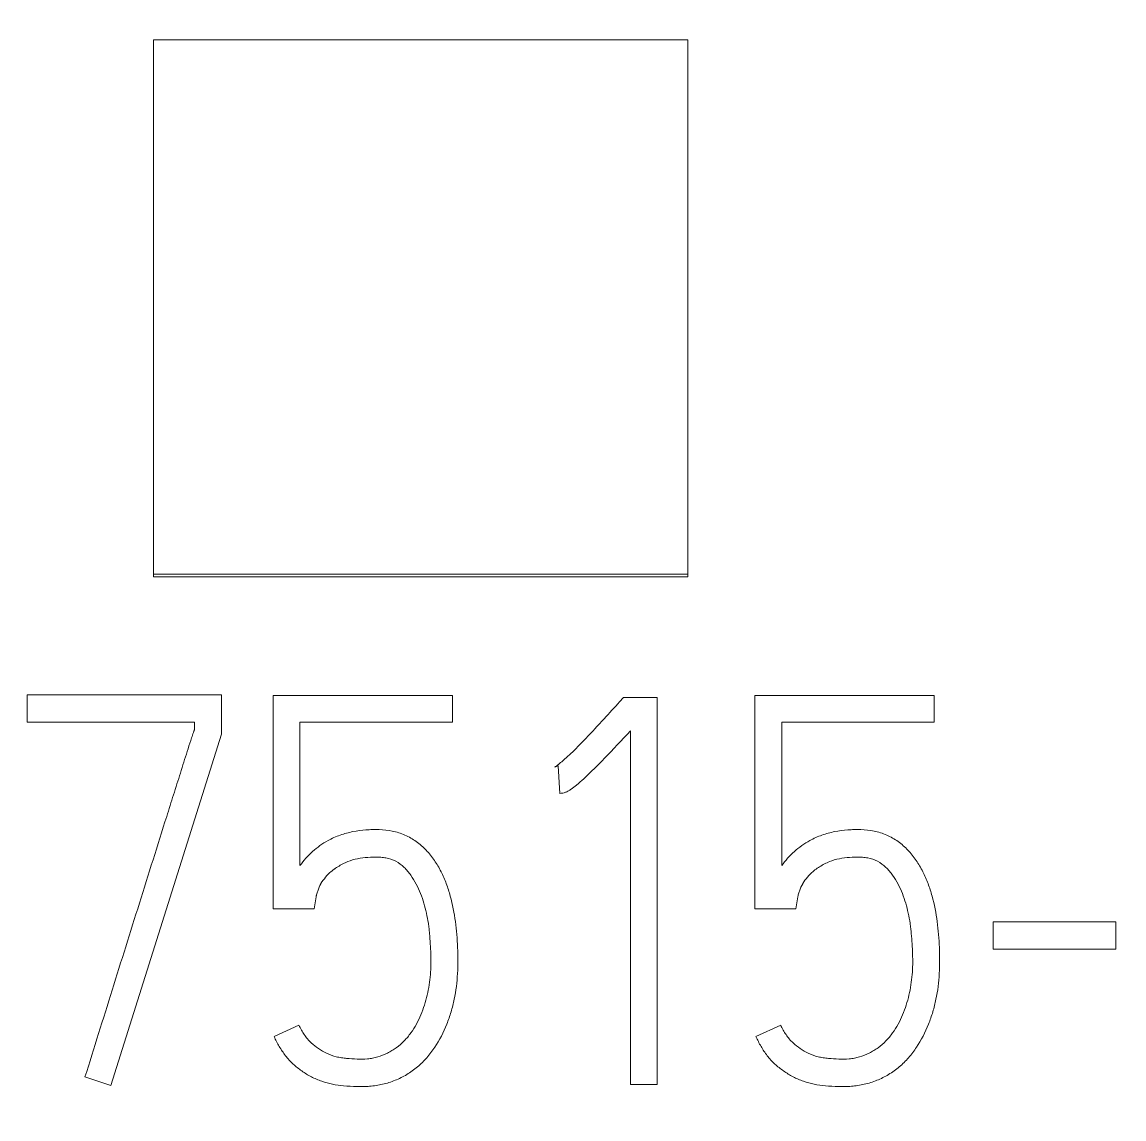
# Model space of a CAD drawing. Header units: millimetres. Extents: x 1359 to 3577, y 1336 to 3557.
# Drawn here: x 2575.03 to 2579.568, y 3322.739 to 3327.255 of the extents above; entities that cross this region are included whole.
import ezdxf

# ---------------------------------------------------------------- set-up
doc = ezdxf.new("R2010")
doc.units = ezdxf.units.MM
doc.set_wipeout_variables(frame=1)
doc.layers.add('000-PI-Oprema', color=30, linetype='Continuous', lineweight=5)

msp = doc.modelspace()

# ---------------------------------------------------------------- linework, layer by layer
for p, q in [((2706.5713, 3326.083), (2546.5713, 3326.083)), ((2706.5713, 3326.0218), (2546.5713, 3326.0218))]:
    msp.add_line(p, q)

# ---------------------------------------------------------------- next in the draw order: wipeouts: each hides what was drawn before it
msp.add_wipeout([(2556.5712, 3330.083), (2626.3712, 3330.083), (2626.3713, 3183.083), (2556.5713, 3183.083)])

# ---------------------------------------------------------------- next in the draw order: linework, layer by layer
at = {"layer": '000-PI-Oprema', "color": 0, "linetype": 'ByBlock', "lineweight": 0}
for p, q in [((2575.5713, 3327.1816), (2575.5713, 3324.9813)), ((2577.7713, 3327.1816), (2575.5713, 3327.1816)), ((2575.5713, 3327.1816), (2575.5713, 3324.9813)), ((2577.7713, 3327.1816), (2575.5713, 3327.1816)), ((2577.7713, 3324.9813), (2577.7713, 3327.1816)), ((2577.7713, 3324.9813), (2577.7713, 3327.1816)), ((2575.5713, 3324.9813), (2575.5713, 3324.9703)), ((2575.5713, 3324.9813), (2577.7713, 3324.9813)), ((2575.5713, 3324.9813), (2575.5713, 3324.9703)), ((2575.5713, 3324.9813), (2577.7713, 3324.9813)), ((2577.7713, 3324.9703), (2575.5713, 3324.9703)), ((2577.7713, 3324.9703), (2575.5713, 3324.9703)), ((2577.7713, 3324.9813), (2577.7713, 3324.9703)), ((2577.7713, 3324.9813), (2577.7713, 3324.9703)), ((2575.0516, 3324.4854), (2575.0516, 3324.372)), ((2575.8507, 3324.4854), (2575.0516, 3324.4854)), ((2575.0516, 3324.4854), (2575.0516, 3324.372)), ((2575.8507, 3324.4854), (2575.0516, 3324.4854)), ((2575.8507, 3324.3232), (2575.8507, 3324.4854)), ((2575.8507, 3324.3232), (2575.8507, 3324.4854)), ((2576.8026, 3324.483), (2576.0637, 3324.483)), ((2576.8026, 3324.483), (2576.0637, 3324.483)), ((2576.0637, 3324.4829), (2576.0637, 3323.6043)), ((2576.0637, 3324.4829), (2576.0637, 3323.6043)), ((2576.8026, 3324.372), (2576.8026, 3324.4829)), ((2576.8026, 3324.372), (2576.8026, 3324.4829)), ((2577.5065, 3324.4744), (2577.4911, 3324.4565)), ((2577.5065, 3324.4744), (2577.4911, 3324.4565)), ((2577.6463, 3324.4744), (2577.5065, 3324.4744)), ((2577.6463, 3324.4744), (2577.5065, 3324.4744)), ((2577.6463, 3322.8809), (2577.6463, 3324.4744)), ((2577.6463, 3322.8809), (2577.6463, 3324.4744)), ((2578.7868, 3324.483), (2578.0479, 3324.483)), ((2578.7868, 3324.483), (2578.0479, 3324.483)), ((2578.0479, 3324.4829), (2578.0479, 3323.6043)), ((2578.0479, 3324.4829), (2578.0479, 3323.6043)), ((2578.7868, 3324.372), (2578.7868, 3324.4829)), ((2578.7868, 3324.372), (2578.7868, 3324.4829)), ((2575.0516, 3324.372), (2575.7397, 3324.372)), ((2575.0516, 3324.372), (2575.7397, 3324.372)), ((2575.7397, 3324.372), (2575.7397, 3324.3411)), ((2575.7397, 3324.372), (2575.7397, 3324.3411)), ((2576.1746, 3323.7819), (2576.1746, 3324.372)), ((2576.1746, 3324.372), (2576.8026, 3324.372)), ((2576.1746, 3323.7819), (2576.1746, 3324.372)), ((2576.1746, 3324.372), (2576.8026, 3324.372)), ((2577.5354, 3324.3366), (2577.5354, 3322.8809)), ((2577.5354, 3324.3366), (2577.5354, 3322.8809)), ((2578.1588, 3323.7819), (2578.1588, 3324.372)), ((2578.1588, 3324.372), (2578.7868, 3324.372)), ((2578.1588, 3323.7819), (2578.1588, 3324.372)), ((2578.1588, 3324.372), (2578.7868, 3324.372)), ((2575.3955, 3322.8765), (2575.8507, 3324.3232)), ((2575.3955, 3322.8765), (2575.8507, 3324.3232)), ((2577.2244, 3324.1879), (2577.2378, 3324.1924)), ((2577.2244, 3324.1879), (2577.2378, 3324.1924)), ((2577.2378, 3324.1924), (2577.2448, 3324.0794)), ((2577.2378, 3324.1924), (2577.2448, 3324.0794)), ((2576.2323, 3323.6043), (2576.2413, 3323.6531)), ((2576.2323, 3323.6043), (2576.2413, 3323.6531)), ((2578.2165, 3323.6043), (2578.2255, 3323.6531)), ((2578.2165, 3323.6043), (2578.2255, 3323.6531)), ((2576.0637, 3323.6043), (2576.2323, 3323.6043)), ((2576.0637, 3323.6043), (2576.2323, 3323.6043)), ((2578.0479, 3323.6043), (2578.2165, 3323.6043)), ((2578.0479, 3323.6043), (2578.2165, 3323.6043)), ((2579.029, 3323.5511), (2579.029, 3323.4377)), ((2579.535, 3323.5511), (2579.029, 3323.5511)), ((2579.029, 3323.5511), (2579.029, 3323.4377)), ((2579.535, 3323.5511), (2579.029, 3323.5511)), ((2579.535, 3323.4377), (2579.535, 3323.5511)), ((2579.535, 3323.4377), (2579.535, 3323.5511)), ((2579.029, 3323.4377), (2579.535, 3323.4377)), ((2579.029, 3323.4377), (2579.535, 3323.4377)), ((2576.1701, 3323.1252), (2576.0681, 3323.0784)), ((2576.1701, 3323.1252), (2576.0681, 3323.0784)), ((2578.1544, 3323.1252), (2578.0523, 3323.0784)), ((2578.1544, 3323.1252), (2578.0523, 3323.0784)), ((2575.289, 3322.9118), (2575.3955, 3322.8765)), ((2575.289, 3322.9118), (2575.3955, 3322.8765)), ((2577.5354, 3322.8809), (2577.6463, 3322.8809)), ((2577.5354, 3322.8809), (2577.6463, 3322.8809))]:
    msp.add_line(p, q, dxfattribs=at)
for points, knots in [([(2577.4911, 3324.4565), (2577.4699, 3324.4331), (2577.4486, 3324.4098), (2577.4165, 3324.3749), (2577.4058, 3324.3633), (2577.3843, 3324.3402), (2577.3735, 3324.3287), (2577.3517, 3324.3058), (2577.3408, 3324.2944), (2577.3188, 3324.2717), (2577.3076, 3324.2605), (2577.2906, 3324.2441), (2577.2849, 3324.2387), (2577.2733, 3324.228), (2577.2674, 3324.2228), (2577.2555, 3324.2124), (2577.2495, 3324.2072), (2577.2404, 3324.1997), (2577.2373, 3324.1972), (2577.2311, 3324.1923), (2577.2279, 3324.1899), (2577.2244, 3324.1879)], [0, 0, 0, 0, 0.25, 0.25, 0.375, 0.375, 0.5, 0.5, 0.625, 0.625, 0.75, 0.75, 0.8125, 0.8125, 0.875, 0.875, 0.9375, 0.9375, 0.96875, 0.96875, 1, 1, 1, 1]), ([(2577.4911, 3324.4565), (2577.4699, 3324.4331), (2577.4486, 3324.4098), (2577.4165, 3324.3749), (2577.4058, 3324.3633), (2577.3843, 3324.3402), (2577.3735, 3324.3287), (2577.3517, 3324.3058), (2577.3408, 3324.2944), (2577.3188, 3324.2717), (2577.3076, 3324.2605), (2577.2906, 3324.2441), (2577.2849, 3324.2387), (2577.2733, 3324.228), (2577.2674, 3324.2228), (2577.2555, 3324.2124), (2577.2495, 3324.2072), (2577.2404, 3324.1997), (2577.2373, 3324.1972), (2577.2311, 3324.1923), (2577.2279, 3324.1899), (2577.2244, 3324.1879)], [0, 0, 0, 0, 0.25, 0.25, 0.375, 0.375, 0.5, 0.5, 0.625, 0.625, 0.75, 0.75, 0.8125, 0.8125, 0.875, 0.875, 0.9375, 0.9375, 0.96875, 0.96875, 1, 1, 1, 1]), ([(2575.7397, 3324.3411), (2575.7393, 3324.3402), (2575.739, 3324.3393), (2575.7383, 3324.3375), (2575.7373, 3324.3347), (2575.735, 3324.3283), (2575.7307, 3324.3153), (2575.7222, 3324.2894), (2575.715, 3324.2671), (2575.7007, 3324.2225), (2575.6914, 3324.1927), (2575.6726, 3324.1331), (2575.6631, 3324.1034), (2575.6443, 3324.0438), (2575.635, 3324.014), (2575.6069, 3323.9247), (2575.5881, 3323.8652), (2575.5506, 3323.746), (2575.532, 3323.6864), (2575.4755, 3323.5078), (2575.4382, 3323.3886), (2575.3637, 3323.1502), (2575.3265, 3323.0309), (2575.289, 3322.9118)], [0, 0, 0, 0, 0.001953, 0.001953, 0.003906, 0.007813, 0.015625, 0.03125, 0.0625, 0.0625, 0.125, 0.125, 0.1875, 0.1875, 0.25, 0.25, 0.375, 0.375, 0.5, 0.5, 0.75, 0.75, 1, 1, 1, 1]), ([(2575.7397, 3324.3411), (2575.7393, 3324.3402), (2575.739, 3324.3393), (2575.7383, 3324.3375), (2575.7373, 3324.3347), (2575.735, 3324.3283), (2575.7307, 3324.3153), (2575.7222, 3324.2894), (2575.715, 3324.2671), (2575.7007, 3324.2225), (2575.6914, 3324.1927), (2575.6726, 3324.1331), (2575.6631, 3324.1034), (2575.6443, 3324.0438), (2575.635, 3324.014), (2575.6069, 3323.9247), (2575.5881, 3323.8652), (2575.5506, 3323.746), (2575.532, 3323.6864), (2575.4755, 3323.5078), (2575.4382, 3323.3886), (2575.3637, 3323.1502), (2575.3265, 3323.0309), (2575.289, 3322.9118)], [0, 0, 0, 0, 0.001953, 0.001953, 0.003906, 0.007813, 0.015625, 0.03125, 0.0625, 0.0625, 0.125, 0.125, 0.1875, 0.1875, 0.25, 0.25, 0.375, 0.375, 0.5, 0.5, 0.75, 0.75, 1, 1, 1, 1]), ([(2577.3134, 3324.1135), (2577.3236, 3324.1219), (2577.3334, 3324.1306), (2577.3526, 3324.1484), (2577.3621, 3324.1575), (2577.3903, 3324.185), (2577.4088, 3324.2036), (2577.4637, 3324.26), (2577.4997, 3324.2982), (2577.5354, 3324.3367)], [0, 0, 0, 0, 0.125, 0.125, 0.25, 0.25, 0.5, 0.5, 1, 1, 1, 1]), ([(2577.3134, 3324.1135), (2577.3236, 3324.1219), (2577.3334, 3324.1306), (2577.3526, 3324.1484), (2577.3621, 3324.1575), (2577.3903, 3324.185), (2577.4088, 3324.2036), (2577.4637, 3324.26), (2577.4997, 3324.2982), (2577.5354, 3324.3367)], [0, 0, 0, 0, 0.125, 0.125, 0.25, 0.25, 0.5, 0.5, 1, 1, 1, 1]), ([(2577.3134, 3324.1135), (2577.3064, 3324.1078), (2577.2992, 3324.1022), (2577.288, 3324.0944), (2577.2842, 3324.0919), (2577.2783, 3324.0884), (2577.2763, 3324.0874), (2577.2722, 3324.0854), (2577.2701, 3324.0845), (2577.2679, 3324.0839)], [0, 0, 0, 0, 0.5, 0.5, 0.75, 0.75, 0.875, 0.875, 1, 1, 1, 1]), ([(2577.2679, 3324.0839), (2577.2701, 3324.0845), (2577.2722, 3324.0854), (2577.2763, 3324.0874), (2577.2783, 3324.0885), (2577.2842, 3324.0919), (2577.288, 3324.0944), (2577.2992, 3324.1022), (2577.3064, 3324.1078), (2577.3134, 3324.1135)], [0, 0, 0, 0, 0.125, 0.125, 0.25, 0.25, 0.5, 0.5, 1, 1, 1, 1]), ([(2577.3134, 3324.1135), (2577.3064, 3324.1078), (2577.2992, 3324.1022), (2577.288, 3324.0944), (2577.2842, 3324.0919), (2577.2783, 3324.0884), (2577.2763, 3324.0874), (2577.2722, 3324.0854), (2577.2701, 3324.0845), (2577.2679, 3324.0839)], [0, 0, 0, 0, 0.5, 0.5, 0.75, 0.75, 0.875, 0.875, 1, 1, 1, 1]), ([(2577.2679, 3324.0839), (2577.2701, 3324.0845), (2577.2722, 3324.0854), (2577.2763, 3324.0874), (2577.2783, 3324.0885), (2577.2842, 3324.0919), (2577.288, 3324.0944), (2577.2992, 3324.1022), (2577.3064, 3324.1078), (2577.3134, 3324.1135)], [0, 0, 0, 0, 0.125, 0.125, 0.25, 0.25, 0.5, 0.5, 1, 1, 1, 1]), ([(2577.2448, 3324.0794), (2577.2487, 3324.0794), (2577.2526, 3324.0799), (2577.2604, 3324.0815), (2577.2642, 3324.0826), (2577.2679, 3324.0839)], [0, 0, 0, 0, 0.5, 0.5, 1, 1, 1, 1]), ([(2577.2448, 3324.0794), (2577.2487, 3324.0794), (2577.2526, 3324.0799), (2577.2604, 3324.0815), (2577.2642, 3324.0826), (2577.2679, 3324.0839)], [0, 0, 0, 0, 0.5, 0.5, 1, 1, 1, 1]), ([(2576.3543, 3322.8752), (2576.3722, 3322.8741), (2576.3901, 3322.873), (2576.4169, 3322.8721), (2576.4259, 3322.8719), (2576.4437, 3322.8722), (2576.4704, 3322.8735), (2576.497, 3322.8775), (2576.5234, 3322.8837), (2576.5323, 3322.8861), (2576.5495, 3322.8915), (2576.558, 3322.8946), (2576.583, 3322.9047), (2576.5991, 3322.9126), (2576.6223, 3322.9266), (2576.6299, 3322.9316), (2576.6446, 3322.9421), (2576.666, 3322.9588), (2576.6851, 3322.9777), (2576.7087, 3323.0047), (2576.7197, 3323.0193), (2576.7496, 3323.0641), (2576.7658, 3323.0959), (2576.7856, 3323.1458), (2576.7916, 3323.1629), (2576.8018, 3323.1972), (2576.8062, 3323.2145), (2576.817, 3323.2667), (2576.8213, 3323.3019), (2576.8245, 3323.3553), (2576.8249, 3323.3732), (2576.8249, 3323.4091), (2576.8245, 3323.4269), (2576.8224, 3323.4805), (2576.8196, 3323.516), (2576.8101, 3323.5865), (2576.8033, 3323.6216), (2576.7889, 3323.6737), (2576.7834, 3323.6909), (2576.7708, 3323.7245), (2576.7636, 3323.7409), (2576.7473, 3323.7731), (2576.7381, 3323.7888), (2576.7179, 3323.8184), (2576.7068, 3323.8324), (2576.6883, 3323.8519), (2576.6819, 3323.8581), (2576.6683, 3323.87), (2576.6611, 3323.8758), (2576.639, 3323.8916), (2576.6233, 3323.9005), (2576.5984, 3323.9113), (2576.5898, 3323.9145), (2576.5724, 3323.92), (2576.5636, 3323.9223), (2576.537, 3323.9279), (2576.519, 3323.9299), (2576.4916, 3323.9308), (2576.4825, 3323.9307), (2576.4643, 3323.9302), (2576.4553, 3323.9297), (2576.4283, 3323.9277), (2576.3925, 3323.923), (2576.3575, 3323.9134), (2576.3229, 3323.9013), (2576.3061, 3323.894), (2576.29, 3323.8851)], [0, 0, 0, 0, 0.03125, 0.03125, 0.046875, 0.046875, 0.0625, 0.09375, 0.09375, 0.109375, 0.109375, 0.125, 0.125, 0.15625, 0.15625, 0.171875, 0.171875, 0.1875, 0.21875, 0.21875, 0.25, 0.25, 0.3125, 0.3125, 0.34375, 0.34375, 0.375, 0.375, 0.4375, 0.4375, 0.46875, 0.46875, 0.5, 0.5, 0.5625, 0.5625, 0.625, 0.625, 0.65625, 0.65625, 0.6875, 0.6875, 0.71875, 0.71875, 0.75, 0.75, 0.765625, 0.765625, 0.78125, 0.78125, 0.8125, 0.8125, 0.828125, 0.828125, 0.84375, 0.84375, 0.875, 0.875, 0.890625, 0.890625, 0.90625, 0.90625, 0.9375, 0.96875, 0.96875, 1, 1, 1, 1]), ([(2576.3543, 3322.8752), (2576.3722, 3322.8741), (2576.3901, 3322.873), (2576.4169, 3322.8721), (2576.4259, 3322.8719), (2576.4437, 3322.8722), (2576.4704, 3322.8735), (2576.497, 3322.8775), (2576.5234, 3322.8837), (2576.5323, 3322.8861), (2576.5495, 3322.8915), (2576.558, 3322.8946), (2576.583, 3322.9047), (2576.5991, 3322.9126), (2576.6223, 3322.9266), (2576.6299, 3322.9316), (2576.6446, 3322.9421), (2576.666, 3322.9588), (2576.6851, 3322.9777), (2576.7087, 3323.0047), (2576.7197, 3323.0193), (2576.7496, 3323.0641), (2576.7658, 3323.0959), (2576.7856, 3323.1458), (2576.7916, 3323.1629), (2576.8018, 3323.1972), (2576.8062, 3323.2145), (2576.817, 3323.2667), (2576.8213, 3323.3019), (2576.8245, 3323.3553), (2576.8249, 3323.3732), (2576.8249, 3323.4091), (2576.8245, 3323.4269), (2576.8224, 3323.4805), (2576.8196, 3323.516), (2576.8101, 3323.5865), (2576.8033, 3323.6216), (2576.7889, 3323.6737), (2576.7834, 3323.6909), (2576.7708, 3323.7245), (2576.7636, 3323.7409), (2576.7473, 3323.7731), (2576.7381, 3323.7888), (2576.7179, 3323.8184), (2576.7068, 3323.8324), (2576.6883, 3323.8519), (2576.6819, 3323.8581), (2576.6683, 3323.87), (2576.6611, 3323.8758), (2576.639, 3323.8916), (2576.6233, 3323.9005), (2576.5984, 3323.9113), (2576.5898, 3323.9145), (2576.5724, 3323.92), (2576.5636, 3323.9223), (2576.537, 3323.9279), (2576.519, 3323.9299), (2576.4916, 3323.9308), (2576.4825, 3323.9307), (2576.4643, 3323.9302), (2576.4553, 3323.9297), (2576.4283, 3323.9277), (2576.3925, 3323.923), (2576.3575, 3323.9134), (2576.3229, 3323.9013), (2576.3061, 3323.894), (2576.29, 3323.8851)], [0, 0, 0, 0, 0.03125, 0.03125, 0.046875, 0.046875, 0.0625, 0.09375, 0.09375, 0.109375, 0.109375, 0.125, 0.125, 0.15625, 0.15625, 0.171875, 0.171875, 0.1875, 0.21875, 0.21875, 0.25, 0.25, 0.3125, 0.3125, 0.34375, 0.34375, 0.375, 0.375, 0.4375, 0.4375, 0.46875, 0.46875, 0.5, 0.5, 0.5625, 0.5625, 0.625, 0.625, 0.65625, 0.65625, 0.6875, 0.6875, 0.71875, 0.71875, 0.75, 0.75, 0.765625, 0.765625, 0.78125, 0.78125, 0.8125, 0.8125, 0.828125, 0.828125, 0.84375, 0.84375, 0.875, 0.875, 0.890625, 0.890625, 0.90625, 0.90625, 0.9375, 0.96875, 0.96875, 1, 1, 1, 1]), ([(2578.3385, 3322.8752), (2578.3564, 3322.8741), (2578.3743, 3322.873), (2578.4012, 3322.8721), (2578.4101, 3322.8719), (2578.4279, 3322.8722), (2578.4546, 3322.8735), (2578.4812, 3322.8775), (2578.5077, 3322.8837), (2578.5165, 3322.8861), (2578.5337, 3322.8915), (2578.5422, 3322.8946), (2578.5672, 3322.9047), (2578.5833, 3322.9126), (2578.6065, 3322.9266), (2578.6141, 3322.9316), (2578.6289, 3322.9421), (2578.6502, 3322.9588), (2578.6693, 3322.9777), (2578.693, 3323.0047), (2578.7039, 3323.0193), (2578.7338, 3323.0641), (2578.75, 3323.0959), (2578.7698, 3323.1458), (2578.7758, 3323.1629), (2578.7861, 3323.1972), (2578.7904, 3323.2145), (2578.8012, 3323.2667), (2578.8056, 3323.3019), (2578.8087, 3323.3553), (2578.8092, 3323.3732), (2578.8091, 3323.4091), (2578.8088, 3323.4269), (2578.8067, 3323.4805), (2578.8038, 3323.516), (2578.7943, 3323.5865), (2578.7876, 3323.6216), (2578.7732, 3323.6737), (2578.7676, 3323.6909), (2578.755, 3323.7245), (2578.7478, 3323.7409), (2578.7316, 3323.7731), (2578.7224, 3323.7888), (2578.7021, 3323.8184), (2578.691, 3323.8324), (2578.6726, 3323.8519), (2578.6661, 3323.8581), (2578.6525, 3323.87), (2578.6454, 3323.8758), (2578.6232, 3323.8916), (2578.6075, 3323.9005), (2578.5826, 3323.9113), (2578.5741, 3323.9145), (2578.5566, 3323.92), (2578.5478, 3323.9223), (2578.5212, 3323.9279), (2578.5032, 3323.9299), (2578.4758, 3323.9308), (2578.4667, 3323.9307), (2578.4485, 3323.9302), (2578.4395, 3323.9297), (2578.4125, 3323.9277), (2578.3767, 3323.923), (2578.3417, 3323.9134), (2578.3071, 3323.9013), (2578.2903, 3323.894), (2578.2743, 3323.8851)], [0, 0, 0, 0, 0.03125, 0.03125, 0.046875, 0.046875, 0.0625, 0.09375, 0.09375, 0.109375, 0.109375, 0.125, 0.125, 0.15625, 0.15625, 0.171875, 0.171875, 0.1875, 0.21875, 0.21875, 0.25, 0.25, 0.3125, 0.3125, 0.34375, 0.34375, 0.375, 0.375, 0.4375, 0.4375, 0.46875, 0.46875, 0.5, 0.5, 0.5625, 0.5625, 0.625, 0.625, 0.65625, 0.65625, 0.6875, 0.6875, 0.71875, 0.71875, 0.75, 0.75, 0.765625, 0.765625, 0.78125, 0.78125, 0.8125, 0.8125, 0.828125, 0.828125, 0.84375, 0.84375, 0.875, 0.875, 0.890625, 0.890625, 0.90625, 0.90625, 0.9375, 0.96875, 0.96875, 1, 1, 1, 1]), ([(2578.3385, 3322.8752), (2578.3564, 3322.8741), (2578.3743, 3322.873), (2578.4012, 3322.8721), (2578.4101, 3322.8719), (2578.4279, 3322.8722), (2578.4546, 3322.8735), (2578.4812, 3322.8775), (2578.5077, 3322.8837), (2578.5165, 3322.8861), (2578.5337, 3322.8915), (2578.5422, 3322.8946), (2578.5672, 3322.9047), (2578.5833, 3322.9126), (2578.6065, 3322.9266), (2578.6141, 3322.9316), (2578.6289, 3322.9421), (2578.6502, 3322.9588), (2578.6693, 3322.9777), (2578.693, 3323.0047), (2578.7039, 3323.0193), (2578.7338, 3323.0641), (2578.75, 3323.0959), (2578.7698, 3323.1458), (2578.7758, 3323.1629), (2578.7861, 3323.1972), (2578.7904, 3323.2145), (2578.8012, 3323.2667), (2578.8056, 3323.3019), (2578.8087, 3323.3553), (2578.8092, 3323.3732), (2578.8091, 3323.4091), (2578.8088, 3323.4269), (2578.8067, 3323.4805), (2578.8038, 3323.516), (2578.7943, 3323.5865), (2578.7876, 3323.6216), (2578.7732, 3323.6737), (2578.7676, 3323.6909), (2578.755, 3323.7245), (2578.7478, 3323.7409), (2578.7316, 3323.7731), (2578.7224, 3323.7888), (2578.7021, 3323.8184), (2578.691, 3323.8324), (2578.6726, 3323.8519), (2578.6661, 3323.8581), (2578.6525, 3323.87), (2578.6454, 3323.8758), (2578.6232, 3323.8916), (2578.6075, 3323.9005), (2578.5826, 3323.9113), (2578.5741, 3323.9145), (2578.5566, 3323.92), (2578.5478, 3323.9223), (2578.5212, 3323.9279), (2578.5032, 3323.9299), (2578.4758, 3323.9308), (2578.4667, 3323.9307), (2578.4485, 3323.9302), (2578.4395, 3323.9297), (2578.4125, 3323.9277), (2578.3767, 3323.923), (2578.3417, 3323.9134), (2578.3071, 3323.9013), (2578.2903, 3323.894), (2578.2743, 3323.8851)], [0, 0, 0, 0, 0.03125, 0.03125, 0.046875, 0.046875, 0.0625, 0.09375, 0.09375, 0.109375, 0.109375, 0.125, 0.125, 0.15625, 0.15625, 0.171875, 0.171875, 0.1875, 0.21875, 0.21875, 0.25, 0.25, 0.3125, 0.3125, 0.34375, 0.34375, 0.375, 0.375, 0.4375, 0.4375, 0.46875, 0.46875, 0.5, 0.5, 0.5625, 0.5625, 0.625, 0.625, 0.65625, 0.65625, 0.6875, 0.6875, 0.71875, 0.71875, 0.75, 0.75, 0.765625, 0.765625, 0.78125, 0.78125, 0.8125, 0.8125, 0.828125, 0.828125, 0.84375, 0.84375, 0.875, 0.875, 0.890625, 0.890625, 0.90625, 0.90625, 0.9375, 0.96875, 0.96875, 1, 1, 1, 1]), ([(2576.29, 3323.8851), (2576.2673, 3323.8723), (2576.2458, 3323.8573), (2576.2167, 3323.8312), (2576.2075, 3323.822), (2576.1902, 3323.8027), (2576.1821, 3323.7926), (2576.1746, 3323.7819)], [0, 0, 0, 0, 0.5, 0.5, 0.75, 0.75, 1, 1, 1, 1]), ([(2576.29, 3323.8851), (2576.2673, 3323.8723), (2576.2458, 3323.8573), (2576.2167, 3323.8312), (2576.2075, 3323.822), (2576.1902, 3323.8027), (2576.1821, 3323.7926), (2576.1746, 3323.7819)], [0, 0, 0, 0, 0.5, 0.5, 0.75, 0.75, 1, 1, 1, 1]), ([(2578.2743, 3323.8851), (2578.2515, 3323.8723), (2578.2301, 3323.8573), (2578.2009, 3323.8312), (2578.1917, 3323.822), (2578.1744, 3323.8027), (2578.1663, 3323.7926), (2578.1588, 3323.7819)], [0, 0, 0, 0, 0.5, 0.5, 0.75, 0.75, 1, 1, 1, 1]), ([(2578.2743, 3323.8851), (2578.2515, 3323.8723), (2578.2301, 3323.8573), (2578.2009, 3323.8312), (2578.1917, 3323.822), (2578.1744, 3323.8027), (2578.1663, 3323.7926), (2578.1588, 3323.7819)], [0, 0, 0, 0, 0.5, 0.5, 0.75, 0.75, 1, 1, 1, 1]), ([(2576.3612, 3323.7941), (2576.3741, 3323.8003), (2576.3876, 3323.8047), (2576.4151, 3323.8114), (2576.4293, 3323.8136), (2576.4577, 3323.8165), (2576.4719, 3323.8172), (2576.4932, 3323.8173), (2576.5003, 3323.8171), (2576.5145, 3323.816), (2576.5217, 3323.815), (2576.5427, 3323.8108), (2576.5563, 3323.8063), (2576.5819, 3323.7932), (2576.5933, 3323.7848), (2576.6086, 3323.7698), (2576.6133, 3323.7643), (2576.6224, 3323.7534), (2576.6354, 3323.7365), (2576.6467, 3323.7185), (2576.6603, 3323.6934), (2576.6663, 3323.6804), (2576.6766, 3323.654), (2576.681, 3323.6406), (2576.6929, 3323.6001), (2576.699, 3323.5726), (2576.7043, 3323.5375), (2576.7052, 3323.5304), (2576.7069, 3323.5163), (2576.7075, 3323.5093), (2576.7094, 3323.4882), (2576.7105, 3323.4741), (2576.7123, 3323.4459), (2576.713, 3323.4318), (2576.7139, 3323.4037), (2576.7141, 3323.3896), (2576.7133, 3323.3473), (2576.711, 3323.3191), (2576.7021, 3323.2627), (2576.6958, 3323.235), (2576.6828, 3323.1944), (2576.6779, 3323.1811), (2576.6669, 3323.1548), (2576.6606, 3323.1418), (2576.647, 3323.1168), (2576.6396, 3323.1047), (2576.6271, 3323.0874), (2576.6227, 3323.0818), (2576.6135, 3323.0708), (2576.6086, 3323.0655), (2576.5935, 3323.0501), (2576.5773, 3323.0361), (2576.5596, 3323.024), (2576.5474, 3323.0164), (2576.541, 3323.0129), (2576.5217, 3323.0032), (2576.5018, 3322.9955), (2576.4809, 3322.9907), (2576.4668, 3322.9881), (2576.4596, 3322.9872), (2576.438, 3322.9852), (2576.4237, 3322.9852), (2576.3952, 3322.9861), (2576.3809, 3322.987), (2576.3596, 3322.9891), (2576.3525, 3322.9898), (2576.3383, 3322.992), (2576.3312, 3322.9934), (2576.3102, 3322.9986), (2576.2966, 3323.0035), (2576.2835, 3323.0098)], [0, 0, 0, 0, 0.03125, 0.03125, 0.0625, 0.0625, 0.09375, 0.09375, 0.109375, 0.109375, 0.125, 0.125, 0.15625, 0.15625, 0.1875, 0.1875, 0.203125, 0.203125, 0.21875, 0.25, 0.25, 0.28125, 0.28125, 0.3125, 0.3125, 0.375, 0.375, 0.390625, 0.390625, 0.40625, 0.40625, 0.4375, 0.4375, 0.46875, 0.46875, 0.5, 0.5, 0.5625, 0.5625, 0.625, 0.625, 0.65625, 0.65625, 0.6875, 0.6875, 0.71875, 0.71875, 0.734375, 0.734375, 0.75, 0.75, 0.78125, 0.796875, 0.796875, 0.8125, 0.8125, 0.84375, 0.859375, 0.859375, 0.875, 0.875, 0.90625, 0.90625, 0.9375, 0.9375, 0.953125, 0.953125, 0.96875, 0.96875, 1, 1, 1, 1]), ([(2576.3612, 3323.7941), (2576.3741, 3323.8003), (2576.3876, 3323.8047), (2576.4151, 3323.8114), (2576.4293, 3323.8136), (2576.4577, 3323.8165), (2576.4719, 3323.8172), (2576.4932, 3323.8173), (2576.5003, 3323.8171), (2576.5145, 3323.816), (2576.5217, 3323.815), (2576.5427, 3323.8108), (2576.5563, 3323.8063), (2576.5819, 3323.7932), (2576.5933, 3323.7848), (2576.6086, 3323.7698), (2576.6133, 3323.7643), (2576.6224, 3323.7534), (2576.6354, 3323.7365), (2576.6467, 3323.7185), (2576.6603, 3323.6934), (2576.6663, 3323.6804), (2576.6766, 3323.654), (2576.681, 3323.6406), (2576.6929, 3323.6001), (2576.699, 3323.5726), (2576.7043, 3323.5375), (2576.7052, 3323.5304), (2576.7069, 3323.5163), (2576.7075, 3323.5093), (2576.7094, 3323.4882), (2576.7105, 3323.4741), (2576.7123, 3323.4459), (2576.713, 3323.4318), (2576.7139, 3323.4037), (2576.7141, 3323.3896), (2576.7133, 3323.3473), (2576.711, 3323.3191), (2576.7021, 3323.2627), (2576.6958, 3323.235), (2576.6828, 3323.1944), (2576.6779, 3323.1811), (2576.6669, 3323.1548), (2576.6606, 3323.1418), (2576.647, 3323.1168), (2576.6396, 3323.1047), (2576.6271, 3323.0874), (2576.6227, 3323.0818), (2576.6135, 3323.0708), (2576.6086, 3323.0655), (2576.5935, 3323.0501), (2576.5773, 3323.0361), (2576.5596, 3323.024), (2576.5474, 3323.0164), (2576.541, 3323.0129), (2576.5217, 3323.0032), (2576.5018, 3322.9955), (2576.4809, 3322.9907), (2576.4668, 3322.9881), (2576.4596, 3322.9872), (2576.438, 3322.9852), (2576.4237, 3322.9852), (2576.3952, 3322.9861), (2576.3809, 3322.987), (2576.3596, 3322.9891), (2576.3525, 3322.9898), (2576.3383, 3322.992), (2576.3312, 3322.9934), (2576.3102, 3322.9986), (2576.2966, 3323.0035), (2576.2835, 3323.0098)], [0, 0, 0, 0, 0.03125, 0.03125, 0.0625, 0.0625, 0.09375, 0.09375, 0.109375, 0.109375, 0.125, 0.125, 0.15625, 0.15625, 0.1875, 0.1875, 0.203125, 0.203125, 0.21875, 0.25, 0.25, 0.28125, 0.28125, 0.3125, 0.3125, 0.375, 0.375, 0.390625, 0.390625, 0.40625, 0.40625, 0.4375, 0.4375, 0.46875, 0.46875, 0.5, 0.5, 0.5625, 0.5625, 0.625, 0.625, 0.65625, 0.65625, 0.6875, 0.6875, 0.71875, 0.71875, 0.734375, 0.734375, 0.75, 0.75, 0.78125, 0.796875, 0.796875, 0.8125, 0.8125, 0.84375, 0.859375, 0.859375, 0.875, 0.875, 0.90625, 0.90625, 0.9375, 0.9375, 0.953125, 0.953125, 0.96875, 0.96875, 1, 1, 1, 1]), ([(2576.2856, 3323.7409), (2576.2959, 3323.7524), (2576.308, 3323.7623), (2576.3336, 3323.7797), (2576.3472, 3323.7873), (2576.3612, 3323.7941)], [0, 0, 0, 0, 0.5, 0.5, 1, 1, 1, 1]), ([(2576.3612, 3323.7941), (2576.3472, 3323.7873), (2576.3336, 3323.7797), (2576.3079, 3323.7623), (2576.2959, 3323.7524), (2576.2856, 3323.7409)], [0, 0, 0, 0, 0.5, 0.5, 1, 1, 1, 1]), ([(2576.2856, 3323.7409), (2576.2959, 3323.7524), (2576.308, 3323.7623), (2576.3336, 3323.7797), (2576.3472, 3323.7873), (2576.3612, 3323.7941)], [0, 0, 0, 0, 0.5, 0.5, 1, 1, 1, 1]), ([(2576.3612, 3323.7941), (2576.3472, 3323.7873), (2576.3336, 3323.7797), (2576.3079, 3323.7623), (2576.2959, 3323.7524), (2576.2856, 3323.7409)], [0, 0, 0, 0, 0.5, 0.5, 1, 1, 1, 1]), ([(2578.3454, 3323.7941), (2578.3584, 3323.8003), (2578.3718, 3323.8047), (2578.3994, 3323.8114), (2578.4135, 3323.8136), (2578.4419, 3323.8165), (2578.4561, 3323.8172), (2578.4774, 3323.8173), (2578.4845, 3323.8171), (2578.4987, 3323.816), (2578.5059, 3323.815), (2578.527, 3323.8108), (2578.5405, 3323.8063), (2578.5661, 3323.7932), (2578.5776, 3323.7848), (2578.5928, 3323.7698), (2578.5975, 3323.7643), (2578.6066, 3323.7534), (2578.6197, 3323.7365), (2578.631, 3323.7185), (2578.6445, 3323.6934), (2578.6505, 3323.6804), (2578.6609, 3323.654), (2578.6652, 3323.6406), (2578.6771, 3323.6001), (2578.6833, 3323.5726), (2578.6885, 3323.5375), (2578.6895, 3323.5304), (2578.6911, 3323.5163), (2578.6918, 3323.5093), (2578.6936, 3323.4882), (2578.6947, 3323.4741), (2578.6965, 3323.4459), (2578.6973, 3323.4318), (2578.6981, 3323.4037), (2578.6983, 3323.3896), (2578.6975, 3323.3473), (2578.6952, 3323.3191), (2578.6864, 3323.2627), (2578.68, 3323.235), (2578.6671, 3323.1944), (2578.6622, 3323.1811), (2578.6511, 3323.1548), (2578.6449, 3323.1418), (2578.6312, 3323.1168), (2578.6238, 3323.1047), (2578.6113, 3323.0874), (2578.6069, 3323.0818), (2578.5977, 3323.0708), (2578.5929, 3323.0655), (2578.5777, 3323.0501), (2578.5616, 3323.0361), (2578.5438, 3323.024), (2578.5316, 3323.0164), (2578.5253, 3323.0129), (2578.5059, 3323.0032), (2578.486, 3322.9955), (2578.4651, 3322.9907), (2578.451, 3322.9881), (2578.4438, 3322.9872), (2578.4222, 3322.9852), (2578.4079, 3322.9852), (2578.3794, 3322.9861), (2578.3652, 3322.987), (2578.3438, 3322.9891), (2578.3367, 3322.9898), (2578.3225, 3322.992), (2578.3154, 3322.9934), (2578.2944, 3322.9986), (2578.2808, 3323.0035), (2578.2678, 3323.0098)], [0, 0, 0, 0, 0.03125, 0.03125, 0.0625, 0.0625, 0.09375, 0.09375, 0.109375, 0.109375, 0.125, 0.125, 0.15625, 0.15625, 0.1875, 0.1875, 0.203125, 0.203125, 0.21875, 0.25, 0.25, 0.28125, 0.28125, 0.3125, 0.3125, 0.375, 0.375, 0.390625, 0.390625, 0.40625, 0.40625, 0.4375, 0.4375, 0.46875, 0.46875, 0.5, 0.5, 0.5625, 0.5625, 0.625, 0.625, 0.65625, 0.65625, 0.6875, 0.6875, 0.71875, 0.71875, 0.734375, 0.734375, 0.75, 0.75, 0.78125, 0.796875, 0.796875, 0.8125, 0.8125, 0.84375, 0.859375, 0.859375, 0.875, 0.875, 0.90625, 0.90625, 0.9375, 0.9375, 0.953125, 0.953125, 0.96875, 0.96875, 1, 1, 1, 1]), ([(2578.3454, 3323.7941), (2578.3584, 3323.8003), (2578.3718, 3323.8047), (2578.3994, 3323.8114), (2578.4135, 3323.8136), (2578.4419, 3323.8165), (2578.4561, 3323.8172), (2578.4774, 3323.8173), (2578.4845, 3323.8171), (2578.4987, 3323.816), (2578.5059, 3323.815), (2578.527, 3323.8108), (2578.5405, 3323.8063), (2578.5661, 3323.7932), (2578.5776, 3323.7848), (2578.5928, 3323.7698), (2578.5975, 3323.7643), (2578.6066, 3323.7534), (2578.6197, 3323.7365), (2578.631, 3323.7185), (2578.6445, 3323.6934), (2578.6505, 3323.6804), (2578.6609, 3323.654), (2578.6652, 3323.6406), (2578.6771, 3323.6001), (2578.6833, 3323.5726), (2578.6885, 3323.5375), (2578.6895, 3323.5304), (2578.6911, 3323.5163), (2578.6918, 3323.5093), (2578.6936, 3323.4882), (2578.6947, 3323.4741), (2578.6965, 3323.4459), (2578.6973, 3323.4318), (2578.6981, 3323.4037), (2578.6983, 3323.3896), (2578.6975, 3323.3473), (2578.6952, 3323.3191), (2578.6864, 3323.2627), (2578.68, 3323.235), (2578.6671, 3323.1944), (2578.6622, 3323.1811), (2578.6511, 3323.1548), (2578.6449, 3323.1418), (2578.6312, 3323.1168), (2578.6238, 3323.1047), (2578.6113, 3323.0874), (2578.6069, 3323.0818), (2578.5977, 3323.0708), (2578.5929, 3323.0655), (2578.5777, 3323.0501), (2578.5616, 3323.0361), (2578.5438, 3323.024), (2578.5316, 3323.0164), (2578.5253, 3323.0129), (2578.5059, 3323.0032), (2578.486, 3322.9955), (2578.4651, 3322.9907), (2578.451, 3322.9881), (2578.4438, 3322.9872), (2578.4222, 3322.9852), (2578.4079, 3322.9852), (2578.3794, 3322.9861), (2578.3652, 3322.987), (2578.3438, 3322.9891), (2578.3367, 3322.9898), (2578.3225, 3322.992), (2578.3154, 3322.9934), (2578.2944, 3322.9986), (2578.2808, 3323.0035), (2578.2678, 3323.0098)], [0, 0, 0, 0, 0.03125, 0.03125, 0.0625, 0.0625, 0.09375, 0.09375, 0.109375, 0.109375, 0.125, 0.125, 0.15625, 0.15625, 0.1875, 0.1875, 0.203125, 0.203125, 0.21875, 0.25, 0.25, 0.28125, 0.28125, 0.3125, 0.3125, 0.375, 0.375, 0.390625, 0.390625, 0.40625, 0.40625, 0.4375, 0.4375, 0.46875, 0.46875, 0.5, 0.5, 0.5625, 0.5625, 0.625, 0.625, 0.65625, 0.65625, 0.6875, 0.6875, 0.71875, 0.71875, 0.734375, 0.734375, 0.75, 0.75, 0.78125, 0.796875, 0.796875, 0.8125, 0.8125, 0.84375, 0.859375, 0.859375, 0.875, 0.875, 0.90625, 0.90625, 0.9375, 0.9375, 0.953125, 0.953125, 0.96875, 0.96875, 1, 1, 1, 1]), ([(2578.2698, 3323.7409), (2578.2802, 3323.7524), (2578.2922, 3323.7623), (2578.3178, 3323.7797), (2578.3314, 3323.7873), (2578.3454, 3323.7941)], [0, 0, 0, 0, 0.5, 0.5, 1, 1, 1, 1]), ([(2578.3454, 3323.7941), (2578.3314, 3323.7873), (2578.3178, 3323.7797), (2578.2922, 3323.7623), (2578.2802, 3323.7524), (2578.2698, 3323.7409)], [0, 0, 0, 0, 0.5, 0.5, 1, 1, 1, 1]), ([(2578.2698, 3323.7409), (2578.2802, 3323.7524), (2578.2922, 3323.7623), (2578.3178, 3323.7797), (2578.3314, 3323.7873), (2578.3454, 3323.7941)], [0, 0, 0, 0, 0.5, 0.5, 1, 1, 1, 1]), ([(2578.3454, 3323.7941), (2578.3314, 3323.7873), (2578.3178, 3323.7797), (2578.2922, 3323.7623), (2578.2802, 3323.7524), (2578.2698, 3323.7409)], [0, 0, 0, 0, 0.5, 0.5, 1, 1, 1, 1]), ([(2576.2856, 3323.7409), (2576.2782, 3323.7325), (2576.2713, 3323.7239), (2576.259, 3323.7054), (2576.2537, 3323.6957), (2576.2502, 3323.6852)], [0, 0, 0, 0, 0.5, 0.5, 1, 1, 1, 1]), ([(2576.2502, 3323.6852), (2576.2537, 3323.6957), (2576.259, 3323.7055), (2576.2713, 3323.7239), (2576.2782, 3323.7325), (2576.2856, 3323.7409)], [0, 0, 0, 0, 0.5, 0.5, 1, 1, 1, 1]), ([(2576.2856, 3323.7409), (2576.2782, 3323.7325), (2576.2713, 3323.7239), (2576.259, 3323.7054), (2576.2537, 3323.6957), (2576.2502, 3323.6852)], [0, 0, 0, 0, 0.5, 0.5, 1, 1, 1, 1]), ([(2576.2502, 3323.6852), (2576.2537, 3323.6957), (2576.259, 3323.7055), (2576.2713, 3323.7239), (2576.2782, 3323.7325), (2576.2856, 3323.7409)], [0, 0, 0, 0, 0.5, 0.5, 1, 1, 1, 1]), ([(2578.2698, 3323.7409), (2578.2625, 3323.7325), (2578.2555, 3323.7239), (2578.2433, 3323.7054), (2578.2379, 3323.6957), (2578.2344, 3323.6852)], [0, 0, 0, 0, 0.5, 0.5, 1, 1, 1, 1]), ([(2578.2344, 3323.6852), (2578.2379, 3323.6957), (2578.2433, 3323.7055), (2578.2555, 3323.7239), (2578.2625, 3323.7325), (2578.2698, 3323.7409)], [0, 0, 0, 0, 0.5, 0.5, 1, 1, 1, 1]), ([(2578.2698, 3323.7409), (2578.2625, 3323.7325), (2578.2555, 3323.7239), (2578.2433, 3323.7054), (2578.2379, 3323.6957), (2578.2344, 3323.6852)], [0, 0, 0, 0, 0.5, 0.5, 1, 1, 1, 1]), ([(2578.2344, 3323.6852), (2578.2379, 3323.6957), (2578.2433, 3323.7055), (2578.2555, 3323.7239), (2578.2625, 3323.7325), (2578.2698, 3323.7409)], [0, 0, 0, 0, 0.5, 0.5, 1, 1, 1, 1]), ([(2576.2413, 3323.6531), (2576.2413, 3323.6545), (2576.2415, 3323.6559), (2576.242, 3323.6586), (2576.2423, 3323.66), (2576.2433, 3323.664), (2576.2441, 3323.6667), (2576.2465, 3323.6747), (2576.2483, 3323.6799), (2576.2502, 3323.6852)], [0, 0, 0, 0, 0.125, 0.125, 0.25, 0.25, 0.5, 0.5, 1, 1, 1, 1]), ([(2576.2413, 3323.6531), (2576.2413, 3323.6545), (2576.2415, 3323.6559), (2576.242, 3323.6586), (2576.2423, 3323.66), (2576.2433, 3323.664), (2576.2441, 3323.6667), (2576.2465, 3323.6747), (2576.2483, 3323.6799), (2576.2502, 3323.6852)], [0, 0, 0, 0, 0.125, 0.125, 0.25, 0.25, 0.5, 0.5, 1, 1, 1, 1]), ([(2578.2255, 3323.6531), (2578.2255, 3323.6545), (2578.2257, 3323.6559), (2578.2262, 3323.6586), (2578.2265, 3323.66), (2578.2275, 3323.664), (2578.2283, 3323.6667), (2578.2307, 3323.6747), (2578.2326, 3323.6799), (2578.2344, 3323.6852)], [0, 0, 0, 0, 0.125, 0.125, 0.25, 0.25, 0.5, 0.5, 1, 1, 1, 1]), ([(2578.2255, 3323.6531), (2578.2255, 3323.6545), (2578.2257, 3323.6559), (2578.2262, 3323.6586), (2578.2265, 3323.66), (2578.2275, 3323.664), (2578.2283, 3323.6667), (2578.2307, 3323.6747), (2578.2326, 3323.6799), (2578.2344, 3323.6852)], [0, 0, 0, 0, 0.125, 0.125, 0.25, 0.25, 0.5, 0.5, 1, 1, 1, 1]), ([(2576.2213, 3323.052), (2576.2101, 3323.0621), (2576.2005, 3323.0737), (2576.1837, 3323.0984), (2576.1765, 3323.1116), (2576.1701, 3323.1252)], [0, 0, 0, 0, 0.5, 0.5, 1, 1, 1, 1]), ([(2576.2213, 3323.052), (2576.2101, 3323.0621), (2576.2005, 3323.0737), (2576.1837, 3323.0984), (2576.1765, 3323.1116), (2576.1701, 3323.1252)], [0, 0, 0, 0, 0.5, 0.5, 1, 1, 1, 1]), ([(2578.2056, 3323.052), (2578.1944, 3323.0621), (2578.1847, 3323.0737), (2578.1679, 3323.0984), (2578.1607, 3323.1116), (2578.1544, 3323.1252)], [0, 0, 0, 0, 0.5, 0.5, 1, 1, 1, 1]), ([(2578.2056, 3323.052), (2578.1944, 3323.0621), (2578.1847, 3323.0737), (2578.1679, 3323.0984), (2578.1607, 3323.1116), (2578.1544, 3323.1252)], [0, 0, 0, 0, 0.5, 0.5, 1, 1, 1, 1]), ([(2576.0681, 3323.0784), (2576.0745, 3323.0644), (2576.0815, 3323.0507), (2576.097, 3323.0243), (2576.1054, 3323.0115), (2576.1242, 3322.9872), (2576.1347, 3322.9755), (2576.1517, 3322.9599), (2576.1576, 3322.9551), (2576.1696, 3322.9456), (2576.1757, 3322.941), (2576.1945, 3322.9278), (2576.2076, 3322.9198), (2576.2282, 3322.9091), (2576.2353, 3322.9058), (2576.2495, 3322.8998), (2576.2567, 3322.8971), (2576.2785, 3322.8896), (2576.2932, 3322.8854), (2576.3234, 3322.8788), (2576.3388, 3322.8765), (2576.3543, 3322.8752)], [0, 0, 0, 0, 0.125, 0.125, 0.25, 0.25, 0.375, 0.375, 0.4375, 0.4375, 0.5, 0.5, 0.625, 0.625, 0.6875, 0.6875, 0.75, 0.75, 0.875, 0.875, 1, 1, 1, 1]), ([(2576.0681, 3323.0784), (2576.0745, 3323.0644), (2576.0815, 3323.0507), (2576.097, 3323.0243), (2576.1054, 3323.0115), (2576.1242, 3322.9872), (2576.1347, 3322.9755), (2576.1517, 3322.9599), (2576.1576, 3322.9551), (2576.1696, 3322.9456), (2576.1757, 3322.941), (2576.1945, 3322.9278), (2576.2076, 3322.9198), (2576.2282, 3322.9091), (2576.2353, 3322.9058), (2576.2495, 3322.8998), (2576.2567, 3322.8971), (2576.2785, 3322.8896), (2576.2932, 3322.8854), (2576.3234, 3322.8788), (2576.3388, 3322.8765), (2576.3543, 3322.8752)], [0, 0, 0, 0, 0.125, 0.125, 0.25, 0.25, 0.375, 0.375, 0.4375, 0.4375, 0.5, 0.5, 0.625, 0.625, 0.6875, 0.6875, 0.75, 0.75, 0.875, 0.875, 1, 1, 1, 1]), ([(2578.0523, 3323.0784), (2578.0588, 3323.0644), (2578.0657, 3323.0507), (2578.0812, 3323.0243), (2578.0896, 3323.0115), (2578.1084, 3322.9872), (2578.1189, 3322.9755), (2578.1359, 3322.9599), (2578.1418, 3322.9551), (2578.1538, 3322.9456), (2578.1599, 3322.941), (2578.1787, 3322.9278), (2578.1918, 3322.9198), (2578.2125, 3322.9091), (2578.2195, 3322.9058), (2578.2337, 3322.8998), (2578.2409, 3322.8971), (2578.2627, 3322.8896), (2578.2775, 3322.8854), (2578.3076, 3322.8788), (2578.323, 3322.8765), (2578.3385, 3322.8752)], [0, 0, 0, 0, 0.125, 0.125, 0.25, 0.25, 0.375, 0.375, 0.4375, 0.4375, 0.5, 0.5, 0.625, 0.625, 0.6875, 0.6875, 0.75, 0.75, 0.875, 0.875, 1, 1, 1, 1]), ([(2578.0523, 3323.0784), (2578.0588, 3323.0644), (2578.0657, 3323.0507), (2578.0812, 3323.0243), (2578.0896, 3323.0115), (2578.1084, 3322.9872), (2578.1189, 3322.9755), (2578.1359, 3322.9599), (2578.1418, 3322.9551), (2578.1538, 3322.9456), (2578.1599, 3322.941), (2578.1787, 3322.9278), (2578.1918, 3322.9198), (2578.2125, 3322.9091), (2578.2195, 3322.9058), (2578.2337, 3322.8998), (2578.2409, 3322.8971), (2578.2627, 3322.8896), (2578.2775, 3322.8854), (2578.3076, 3322.8788), (2578.323, 3322.8765), (2578.3385, 3322.8752)], [0, 0, 0, 0, 0.125, 0.125, 0.25, 0.25, 0.375, 0.375, 0.4375, 0.4375, 0.5, 0.5, 0.625, 0.625, 0.6875, 0.6875, 0.75, 0.75, 0.875, 0.875, 1, 1, 1, 1]), ([(2576.2835, 3323.0098), (2576.272, 3323.015), (2576.2611, 3323.0212), (2576.2403, 3323.0355), (2576.2305, 3323.0434), (2576.2213, 3323.052)], [0, 0, 0, 0, 0.5, 0.5, 1, 1, 1, 1]), ([(2576.2835, 3323.0098), (2576.272, 3323.015), (2576.2611, 3323.0212), (2576.2403, 3323.0355), (2576.2305, 3323.0434), (2576.2213, 3323.052)], [0, 0, 0, 0, 0.5, 0.5, 1, 1, 1, 1]), ([(2578.2678, 3323.0098), (2578.2563, 3323.015), (2578.2453, 3323.0212), (2578.2245, 3323.0355), (2578.2148, 3323.0434), (2578.2056, 3323.052)], [0, 0, 0, 0, 0.5, 0.5, 1, 1, 1, 1]), ([(2578.2678, 3323.0098), (2578.2563, 3323.015), (2578.2453, 3323.0212), (2578.2245, 3323.0355), (2578.2148, 3323.0434), (2578.2056, 3323.052)], [0, 0, 0, 0, 0.5, 0.5, 1, 1, 1, 1])]:
    msp.add_open_spline(points, degree=3, knots=knots, dxfattribs=at)

doc.saveas('drawing.dxf')
